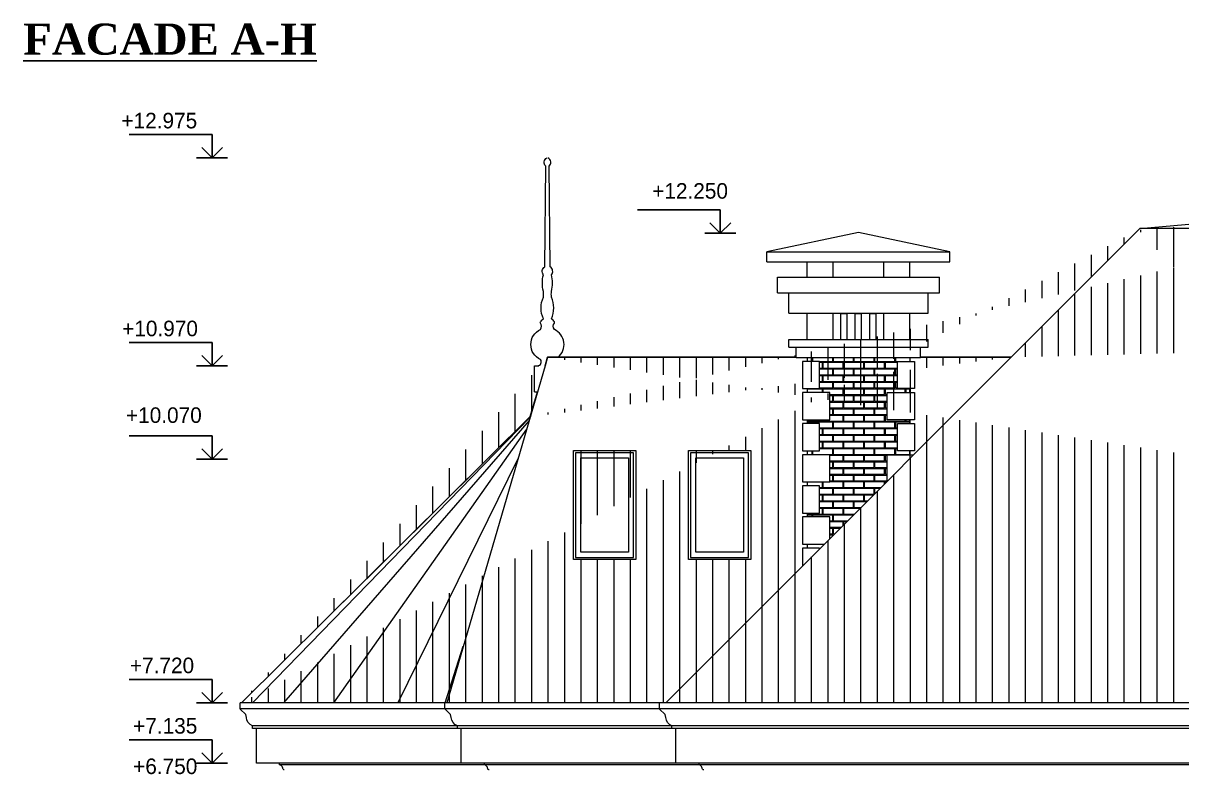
# Model space of a CAD drawing. Header units: millimetres. Extents: x 1177761 to 1329492, y 746793 to 827002.
# Drawn here: x 1275731 to 1286906, y 818801 to 826003 of the extents above; entities that cross this region are included whole.
import ezdxf

# ---------------------------------------------------------------- set-up
doc = ezdxf.new("R2010")
doc.units = ezdxf.units.MM
doc.layers.add('mark', color=4, linetype='Continuous')
doc.layers.add('text', color=7, linetype='Continuous')
doc.layers.add('wall', color=5, linetype='Continuous', lineweight=30)
doc.styles.add('GENERATED_STYLE_13', font='')
doc.styles.add('PStudio', font='pstudio.shx')
doc.styles.get('GENERATED_STYLE_13').set_extended_font_data('Arial Кириллический', bold=True)

# ---------------------------------------------------------------- blocks, each defined once
blk = doc.blocks.new('H LEVEL2')
at = {"color": 0, "linetype": 'ByBlock'}
for p, q in [((3, 0), (-3, 0)), ((-2, -2), (0, 0)), ((0, 0), (2, -2)), ((0, 0), (0, -4.5)), ((16, -4.5), (0, -4.5))]:
    blk.add_line(p, q, dxfattribs=at)
at = {"color": 0, "linetype": 'ByBlock', "style": 'PStudio'}
blk.add_attdef('OTM', (3.4, -3.7), '', height=2, dxfattribs=at)
blk = doc.blocks.new('H LEVEL4')
at = {"color": 0, "linetype": 'ByBlock'}
for p, q in [((16, 4.5), (0, 4.5)), ((0, 0), (0, 4.5)), ((3, 0), (-3, 0)), ((-2, 2), (0, 0)), ((0, 0), (2, 2))]:
    blk.add_line(p, q, dxfattribs=at)
at = {"color": 0, "linetype": 'ByBlock', "style": 'PStudio'}
blk.add_attdef('OTM', (3.4, 5.7), '', height=2, dxfattribs=at)

msp = doc.modelspace()

# ---------------------------------------------------------------- hatches: boundary and pattern name
at = {"layer": 'wall', "lineweight": 20, "ltscale": 50}
h = msp.add_hatch(dxfattribs=at)
h.set_pattern_fill('ANSI31', color=250, scale=50, angle=45, style=0)
h.paths.add_polyline_path([(1282148, 821880), (1282748, 821880), (1282748, 820830), (1282148, 820830)], flags=16)
h.paths.add_polyline_path([(1281639, 820830), (1281039, 820830), (1281039, 821880), (1281639, 821880)], flags=16)
edge = h.paths.add_edge_path()
edge.add_line((1290348, 821769), (1290348, 824173))
edge.add_line((1290348, 824173), (1289470, 824255))
edge.add_line((1296661, 823008), (1293141, 823008))
edge.add_line((1293141, 823008), (1291953, 824022))
edge.add_line((1291953, 824022), (1291431, 824071))
edge.add_line((1291431, 824071), (1291431, 820249))
edge.add_line((1291431, 820249), (1290348, 820249))
edge.add_line((1290348, 820249), (1290348, 821627))
edge.add_line((1296446, 820265), (1296355, 820265))
edge.add_line((1296355, 820265), (1294678, 821696))
edge.add_line((1294678, 821696), (1296651, 821696))
edge.add_line((1296651, 821696), (1296651, 823076))
edge.add_line((1285259, 822780), (1284329, 822780))
edge.add_line((1284329, 822780), (1284329, 821849))
edge.add_line((1284329, 821849), (1283246, 820766))
edge.add_line((1283246, 820766), (1283246, 822780))
edge.add_line((1283246, 822780), (1280789, 822780))
edge.add_line((1296482, 820390), (1296376, 820390))
edge.add_line((1296535, 820390), (1296482, 820390))
edge.add_line((1296535, 820373), (1296535, 820390))
edge.add_line((1296515, 820373), (1296535, 820373))
edge.add_line((1296515, 820357), (1296515, 820373))
edge.add_line((1296497, 820355), (1296515, 820357))
edge.add_line((1296481, 820348), (1296497, 820355))
edge.add_line((1296466, 820337), (1296481, 820348))
edge.add_line((1296455, 820322), (1296466, 820337))
edge.add_line((1296448, 820306), (1296455, 820322))
edge.add_line((1296446, 820288), (1296448, 820306))
edge.add_line((1296446, 820265), (1296446, 820288))
edge.add_line((1296376, 820390), (1296376, 820869))
edge.add_line((1298121, 819448), (1277837, 819448))
edge.add_line((1286488, 824009), (1285259, 822780))
edge.add_line((1280622, 822207), (1277837, 819448))
edge.add_line((1280789, 822780), (1280622, 822207))
edge.add_line((1289470, 824255), (1288179, 824146))
edge.add_line((1288179, 824146), (1286488, 824009))
edge.add_line((1293873, 816172), (1297619, 815206))
edge.add_line((1293873, 816172), (1284007, 816173))
edge.add_line((1284007, 816173), (1283346, 816009))
edge.add_line((1283346, 816009), (1280307, 815204))
edge.add_line((1280307, 815204), (1297619, 815204))
edge.add_line((1298121, 819448), (1296376, 820869))
edge.add_line((1290348, 821627), (1290340, 821627))
edge.add_line((1290340, 821627), (1290340, 821568))
edge.add_arc((1290353, 821505), 64.3, 101.6752, 156.3199)
edge.add_arc((1290246, 821534), 47.9, 292.9359, 355.9382, ccw=False)
edge.add_line((1290265, 821490), (1290265, 821475))
edge.add_arc((1290265, 821446), 28.8, 89.9428, 180.1719)
edge.add_line((1290236, 821446), (1290153, 821446))
edge.add_arc((1290170, 821423), 28.7, 125.4835, 179.5959)
edge.add_arc((1290115, 821428), 26.2, 292.0986, 348.7844, ccw=False)
edge.add_line((1290125, 821404), (1290125, 821396))
edge.add_line((1290125, 821396), (1290114, 821396))
edge.add_line((1290114, 821396), (1290114, 820391))
edge.add_line((1290114, 820391), (1290274, 820391))
edge.add_line((1290274, 820391), (1290274, 820375))
edge.add_line((1290274, 820375), (1290254, 820375))
edge.add_line((1290254, 820375), (1290254, 820359))
edge.add_arc((1290255, 820288), 70.3, 90.993, 179.007)
edge.add_line((1290185, 820289), (1290185, 820266))
edge.add_line((1290185, 820266), (1289040, 820266))
edge.add_line((1289040, 820266), (1289039, 820266))
edge.add_line((1289039, 820266), (1287894, 820266))
edge.add_line((1287894, 820266), (1287894, 820289))
edge.add_arc((1287824, 820288), 70.3, 0.993, 89.007)
edge.add_line((1287825, 820359), (1287825, 820375))
edge.add_line((1287825, 820375), (1287805, 820375))
edge.add_line((1287805, 820375), (1287805, 820391))
edge.add_line((1287805, 820391), (1287964, 820391))
edge.add_line((1287964, 820391), (1287964, 821396))
edge.add_line((1287964, 821396), (1287954, 821396))
edge.add_line((1287954, 821396), (1287954, 821404))
edge.add_arc((1287964, 821428), 26.2, 191.2156, 247.9014, ccw=False)
edge.add_arc((1287909, 821423), 28.7, 0.4041, 54.5165)
edge.add_line((1287926, 821446), (1287843, 821446))
edge.add_arc((1287814, 821446), 28.8, 359.8281, 450.0572)
edge.add_line((1287814, 821475), (1287814, 821490))
edge.add_arc((1287833, 821534), 47.9, 184.0618, 247.0641, ccw=False)
edge.add_arc((1287726, 821505), 64.3, 23.6801, 78.3248)
edge.add_line((1287739, 821568), (1287739, 821627))
edge.add_line((1287739, 821627), (1287689, 821627))
edge.add_line((1287689, 821627), (1287689, 821728))
edge.add_line((1287689, 821728), (1289039, 823078))
edge.add_line((1289039, 823078), (1290348, 821769))
at = {"layer": 'wall', "lineweight": 20, "ltscale": 2}
h = msp.add_hatch(dxfattribs=at)
h.set_pattern_fill('AR18', color=251, scale=20, style=0)
h.set_pattern_definition([(0, (-298353.43, 1431884.34), (100, 64), [192.5, -7.5]), (0, (-298453.43, 1431891.84), (100, 64), [192.5, -7.5]), (90, (-298353.43, 1431884.34), (-100, 64), [-71.5, 56.5]), (90, (-298360.93, 1431884.34), (-100, 64), [-71.5, 56.5])])
h.paths.add_polyline_path([(1284163, 822140), (1284282, 822140), (1284282, 822178), (1284063, 822178), (1284063, 822440), (1284282, 822440), (1284282, 822478), (1284163, 822478), (1284163, 822740), (1284282, 822740), (1284282, 822778), (1283292, 822778), (1283292, 822740), (1283411, 822740), (1283411, 822478), (1283292, 822478), (1283292, 822440), (1283511, 822440), (1283511, 822178), (1283292, 822178), (1283292, 822140), (1283411, 822140), (1283411, 821878), (1283292, 821878), (1283292, 821840), (1283511, 821840), (1283511, 821578), (1283292, 821578), (1283292, 821540), (1283411, 821540), (1283411, 821278), (1283292, 821278), (1283292, 821240), (1283511, 821240), (1283511, 821032), (1284063, 821584), (1284063, 821840), (1284282, 821840), (1284282, 821878), (1284163, 821878)])

# ---------------------------------------------------------------- linework, layer by layer
at = {"layer": 'wall', "color": 250, "lineweight": 20, "ltscale": 50}
for p, q in [((1286502, 824022), (1281928, 819448)), ((1285259, 822780), (1286502, 824023)), ((1286502, 824022), (1287209, 824084)), ((1286502, 824022), (1286502, 824023)), ((1286502, 824023), (1286502, 824023)), ((1290348, 824022), (1286502, 824022)), ((1286502, 824022), (1286502, 824022)), ((1283787, 823985), (1282905, 823797)), ((1284669, 823797), (1283787, 823985)), ((1282905, 823700), (1282905, 823797)), ((1282905, 823797), (1284669, 823797)), ((1284669, 823700), (1284669, 823797)), ((1282905, 823700), (1284669, 823700)), ((1283292, 823553), (1283292, 823700)), ((1283542, 823553), (1283542, 823700)), ((1284032, 823553), (1284032, 823700)), ((1284282, 823553), (1284282, 823700)), ((1283005, 823403), (1283005, 823553)), ((1283005, 823553), (1284569, 823553)), ((1284569, 823403), (1284569, 823553)), ((1283005, 823403), (1284569, 823403)), ((1283115, 823204), (1283115, 823403)), ((1284459, 823204), (1284459, 823403)), ((1283115, 823204), (1284459, 823204)), ((1283292, 822953), (1283292, 823204)), ((1283542, 822953), (1283542, 823204)), ((1283617, 822953), (1283617, 823203)), ((1283617, 823203), (1283677, 823203)), ((1283677, 822953), (1283677, 823203)), ((1283757, 822953), (1283757, 823203)), ((1283757, 823203), (1283817, 823203)), ((1283817, 822953), (1283817, 823203)), ((1283898, 822953), (1283898, 823203)), ((1283898, 823203), (1283958, 823203)), ((1283958, 822953), (1283958, 823203)), ((1284032, 822953), (1284032, 823204)), ((1284282, 822953), (1284282, 823204)), ((1283115, 822878), (1283115, 822953)), ((1283115, 822953), (1284459, 822953)), ((1284459, 822878), (1284459, 822953)), ((1280765, 822698), (1280789, 822780)), ((1280789, 822780), (1280765, 822698)), ((1280789, 822780), (1283188, 822780)), ((1280789, 822780), (1280789, 822780)), ((1280789, 822780), (1280789, 822780)), ((1283188, 822780), (1280789, 822780)), ((1283115, 822878), (1284459, 822878)), ((1283188, 822778), (1283188, 822878)), ((1283188, 822878), (1284386, 822878)), ((1283188, 822778), (1284386, 822778)), ((1283292, 822778), (1283292, 822740)), ((1284282, 822778), (1284282, 822740)), ((1284386, 822778), (1284386, 822878)), ((1284386, 822780), (1285259, 822780)), ((1285259, 822780), (1284386, 822780)), ((1280765, 822698), (1279816, 819448)), ((1280663, 822448), (1280663, 822698)), ((1280663, 822698), (1280668, 822698)), ((1280668, 822698), (1280683, 822698)), ((1280683, 822698), (1280706, 822698)), ((1280622, 822208), (1280692, 822448)), ((1280692, 822448), (1280628, 822229)), ((1280663, 822448), (1280668, 822448)), ((1280668, 822448), (1280683, 822448)), ((1280683, 822448), (1280692, 822448)), ((1283292, 822478), (1283292, 822440)), ((1283292, 822478), (1283292, 822440)), ((1284282, 822440), (1284282, 822478)), ((1284282, 822478), (1284282, 822440)), ((1280622, 822208), (1277837, 819448)), ((1277942, 819448), (1280619, 822199)), ((1280619, 822198), (1277942, 819448)), ((1280611, 822170), (1278242, 819448)), ((1278816, 820418), (1280622, 822208)), ((1283292, 822178), (1283292, 822140)), ((1283292, 822178), (1283292, 822140)), ((1284282, 822140), (1284282, 822178)), ((1284282, 822178), (1284282, 822140)), ((1280586, 822086), (1278723, 819448)), ((1280503, 821802), (1279346, 819448)), ((1283292, 821878), (1283292, 821840)), ((1283292, 821878), (1283292, 821840)), ((1284282, 821840), (1284282, 821878)), ((1284282, 821878), (1284282, 821803)), ((1283292, 821578), (1283292, 821540)), ((1283292, 821578), (1283292, 821540)), ((1283292, 821278), (1283292, 821240)), ((1283292, 821278), (1283292, 821240)), ((1283292, 820978), (1283292, 820940)), ((1283292, 820978), (1283292, 820940)), ((1279801, 819448), (1279975, 819993)), ((1277824, 819388), (1277824, 819448)), ((1279799, 819388), (1279799, 819448)), ((1281869, 819388), (1281869, 819448)), ((1277825, 819388), (1277824, 819387)), ((1277825, 819388), (1277824, 819388)), ((1277825, 819388), (1277824, 819388)), ((1277878, 819334), (1277824, 819387)), ((1277878, 819333), (1277876, 819335)), ((1277884, 819307), (1277878, 819333)), ((1279800, 819388), (1279799, 819388)), ((1279801, 819388), (1279800, 819387)), ((1279800, 819388), (1279800, 819388)), ((1279853, 819334), (1279800, 819387)), ((1279853, 819333), (1279852, 819335)), ((1279859, 819307), (1279853, 819333)), ((1281870, 819388), (1281869, 819387)), ((1281870, 819388), (1281869, 819388)), ((1281870, 819388), (1281869, 819388)), ((1281923, 819334), (1281869, 819387)), ((1281923, 819333), (1281921, 819335)), ((1281929, 819307), (1281923, 819333)), ((1277890, 819281), (1277884, 819307)), ((1277902, 819258), (1277890, 819281)), ((1277921, 819239), (1277902, 819258)), ((1277943, 819225), (1277921, 819239)), ((1277943, 819225), (1277921, 819239)), ((1277943, 819198), (1277943, 819225)), ((1277943, 819225), (1277943, 819225)), ((1279865, 819281), (1279859, 819307)), ((1279878, 819258), (1279865, 819281)), ((1279896, 819239), (1279878, 819258)), ((1279919, 819225), (1279896, 819239)), ((1279919, 819225), (1279896, 819239)), ((1279919, 819198), (1279919, 819225)), ((1279919, 819225), (1279919, 819225)), ((1281935, 819281), (1281929, 819307)), ((1281947, 819258), (1281935, 819281)), ((1281966, 819239), (1281947, 819258)), ((1281988, 819225), (1281966, 819239)), ((1281988, 819225), (1281966, 819239)), ((1281988, 819198), (1281988, 819225)), ((1281988, 819225), (1281988, 819225)), ((1277982, 819198), (1277944, 819198)), ((1277944, 819198), (1277944, 819198)), ((1277982, 818865), (1277982, 819198)), ((1277982, 819198), (1277982, 819198)), ((1279957, 819198), (1279919, 819198)), ((1279919, 819198), (1279919, 819198)), ((1279957, 818865), (1279957, 819198)), ((1279957, 819198), (1279957, 819198)), ((1282027, 819198), (1281989, 819198)), ((1281989, 819198), (1281989, 819198)), ((1282027, 818865), (1282027, 819198)), ((1282027, 819198), (1282027, 819198)), ((1278205, 818848), (1278205, 818865)), ((1278214, 818845), (1278205, 818848)), ((1278222, 818840), (1278214, 818845)), ((1278228, 818833), (1278222, 818840)), ((1278233, 818825), (1278228, 818833)), ((1278235, 818816), (1278233, 818825)), ((1278236, 818812), (1278235, 818816)), ((1278239, 818808), (1278236, 818812)), ((1278242, 818805), (1278239, 818808)), ((1278246, 818802), (1278242, 818805)), ((1278250, 818801), (1278246, 818802)), ((1280181, 818848), (1280181, 818865)), ((1280189, 818845), (1280181, 818848)), ((1280197, 818840), (1280189, 818845)), ((1280204, 818833), (1280197, 818840)), ((1280208, 818825), (1280204, 818833)), ((1280211, 818816), (1280208, 818825)), ((1280212, 818812), (1280211, 818816)), ((1280214, 818808), (1280212, 818812)), ((1280217, 818805), (1280214, 818808)), ((1280221, 818802), (1280217, 818805)), ((1280226, 818801), (1280221, 818802)), ((1282250, 818848), (1282250, 818865)), ((1282259, 818845), (1282250, 818848)), ((1282267, 818840), (1282259, 818845)), ((1282273, 818833), (1282267, 818840)), ((1282278, 818825), (1282273, 818833)), ((1282280, 818816), (1282278, 818825)), ((1282281, 818812), (1282280, 818816)), ((1282284, 818808), (1282281, 818812)), ((1282287, 818805), (1282284, 818808)), ((1282291, 818802), (1282287, 818805)), ((1282295, 818801), (1282291, 818802))]:
    msp.add_line(p, q, dxfattribs=at)
at = {"layer": 'wall', "color": 250, "lineweight": 20}
for p, q in [((1298169, 819448), (1277824, 819448)), ((1298169, 819448), (1277824, 819448)), ((1298169, 819388), (1277824, 819388)), ((1298049, 819225), (1277943, 819225)), ((1298049, 819198), (1277943, 819198)), ((1298011, 818865), (1277982, 818865)), ((1297787, 818848), (1278205, 818848))]:
    msp.add_line(p, q, dxfattribs=at)
at = {"layer": 'wall', "color": 250, "lineweight": 20, "ltscale": 50}
for points in [[(1280663, 822448), (1280663, 822698), (1280692, 822698, 0.638043), (1280720, 822758, -0.638043), (1280720, 823048, 0.365538), (1280720, 823110, -0.365538), (1280720, 823122, -0.042275), (1280748, 823150, -0.208053), (1280748, 823361, 0.071404), (1280748, 823416, -0.114477), (1280748, 823576, -0.438896), (1280761, 823652), (1280772, 824623, -0.552999), (1280783, 824703, 0.417709)], [(1280890, 822780, 0.551793), (1280855, 823048, -0.365538), (1280855, 823110, 0.365538), (1280855, 823122, 0.042275), (1280827, 823150, 0.208053), (1280827, 823361, -0.071404), (1280827, 823416, 0.114477), (1280827, 823576, 0.438896), (1280815, 823652), (1280803, 824623, 0.552999), (1280792, 824703)]]:
    msp.add_lwpolyline(points, format="xyb", dxfattribs=at)
at = {"layer": 'wall', "color": 250, "lineweight": 20}
for points in [[(1283246, 822478), (1283411, 822478), (1283411, 822740), (1283246, 822740)], [(1284329, 822478), (1284163, 822478), (1284163, 822740), (1284329, 822740)], [(1283246, 822178), (1283511, 822178), (1283511, 822440), (1283246, 822440)], [(1284329, 822178), (1284063, 822178), (1284063, 822440), (1284329, 822440)], [(1283246, 821878), (1283411, 821878), (1283411, 822140), (1283246, 822140)], [(1284329, 821878), (1284163, 821878), (1284163, 822140), (1284329, 822140)], [(1283246, 821578), (1283511, 821578), (1283511, 821840), (1283246, 821840)], [(1283246, 821278), (1283411, 821278), (1283411, 821540), (1283246, 821540)]]:
    msp.add_lwpolyline(points, close=True, dxfattribs=at)
at = {"layer": 'wall', "color": 250, "lineweight": 20, "ltscale": 100}
for points in [[(1281639, 820830), (1281039, 820830), (1281039, 821880), (1281639, 821880)], [(1281619, 820850), (1281619, 821860), (1281059, 821860), (1281059, 820850)], [(1281569, 820900), (1281109, 820900), (1281109, 821810), (1281569, 821810)], [(1282148, 821880), (1282748, 821880), (1282748, 820830), (1282148, 820830)], [(1282168, 821860), (1282168, 820850), (1282728, 820850), (1282728, 821860)], [(1282218, 821810), (1282678, 821810), (1282678, 820900), (1282218, 820900)]]:
    msp.add_lwpolyline(points, close=True, dxfattribs=at)
at = {"layer": 'wall', "color": 250, "lineweight": 20}
for points in [[(1284063, 821584), (1284063, 821840), (1284319, 821840)], [(1283511, 821032), (1283511, 821240), (1283246, 821240), (1283246, 820978), (1283457, 820978)], [(1283411, 820932), (1283411, 820940), (1283246, 820940), (1283246, 820766)]]:
    msp.add_lwpolyline(points, dxfattribs=at)

# ---------------------------------------------------------------- block references
at = {"layer": 'mark', "lineweight": 15, "ltscale": 50}
ref = msp.add_blockref('H LEVEL4', (1277553, 824703), dxfattribs=dict(at, xscale=-50, yscale=50, zscale=50))
ref.add_attrib('OTM', '+12.975', (1276679, 824988), dxfattribs={"layer": '0', "color": 0, "linetype": 'ByBlock', "height": 150, "style": 'PStudio'})
ref = msp.add_blockref('H LEVEL2', (1282455, 823977), dxfattribs=dict(at, xscale=50, yscale=50, zscale=50, rotation=180))
ref.add_attrib('OTM', '+12.250', (1281798, 824310), dxfattribs={"layer": '0', "color": 0, "linetype": 'ByBlock', "height": 150, "style": 'PStudio'})
ref = msp.add_blockref('H LEVEL4', (1277553, 822698), dxfattribs=dict(at, xscale=-50, yscale=50, zscale=50))
ref.add_attrib('OTM', '+10.970', (1276686, 822983), dxfattribs={"layer": '0', "color": 0, "linetype": 'ByBlock', "height": 150, "style": 'PStudio'})
ref = msp.add_blockref('H LEVEL2', (1277553, 821797), dxfattribs=dict(at, xscale=50, yscale=50, zscale=50, rotation=180))
ref.add_attrib('OTM', '+10.070', (1276723, 822147), dxfattribs={"layer": '0', "color": 0, "linetype": 'ByBlock', "height": 150, "style": 'PStudio'})
ref = msp.add_blockref('H LEVEL4', (1277553, 819448), dxfattribs=dict(at, xscale=-50, yscale=50, zscale=50))
ref.add_attrib('OTM', '+7.720', (1276761, 819733), dxfattribs={"layer": '0', "color": 0, "linetype": 'ByBlock', "height": 150, "style": 'PStudio'})
ref = msp.add_blockref('H LEVEL4', (1277553, 818865), dxfattribs=dict(at, xscale=-50, yscale=50, zscale=50))
ref.add_attrib('OTM', '+7.135', (1276792, 819150), dxfattribs={"layer": '0', "color": 0, "linetype": 'ByBlock', "height": 150, "style": 'PStudio'})
ref = msp.add_blockref('H LEVEL4', (1277553, 818475), dxfattribs=dict(at, xscale=-50, yscale=50, zscale=50))
ref.add_attrib('OTM', '+6.750', (1276792, 818760), dxfattribs={"layer": '0', "color": 0, "linetype": 'ByBlock', "height": 150, "style": 'PStudio'})

# ---------------------------------------------------------------- texts
at = {"layer": 'text', "insert": (1275731, 825847), "char_height": 300, "attachment_point": 4, "style": 'GENERATED_STYLE_13'}
msp.add_mtext('{\\fTimes New Roman|b1|i0|c204|p18;\\LFACADE\\fTimes New Roman|b1|i0|c238|p18; \\fTimes New Roman|b1|i0|c0|p18;A-H}', dxfattribs=at)

doc.saveas('drawing.dxf')
